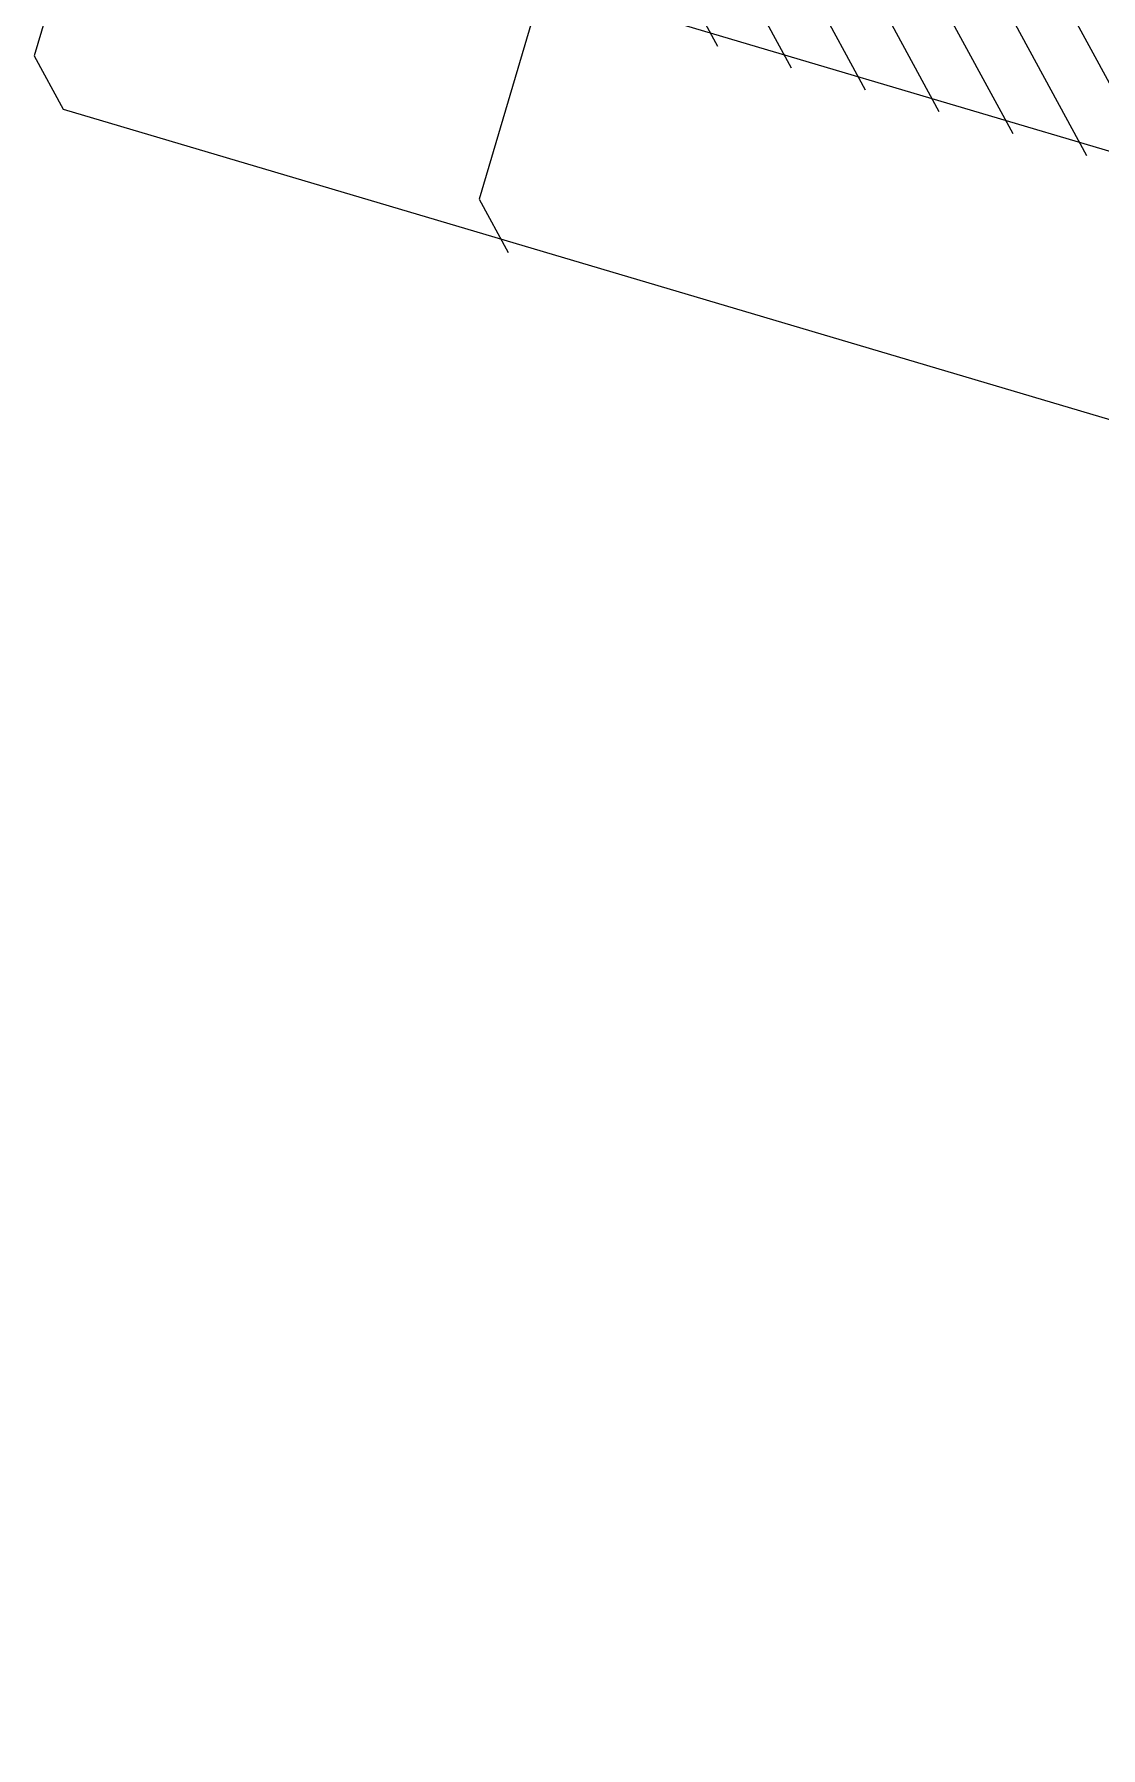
# Model space of a CAD drawing. Header units: millimetres. Extents: x 62878 to 70819, y -67946 to -61850.
# Drawn here: x 66859.239 to 66861.727, y -66976.768 to -66972.773 of the extents above; entities that cross this region are included whole.
import ezdxf

# ---------------------------------------------------------------- set-up
doc = ezdxf.new("R2010")
doc.units = ezdxf.units.MM
doc.layers.add('DOGRAMA', color=171, linetype='Continuous', lineweight=0)
doc.layers.add('DOĞRAMA-yeni', color=40, linetype='Continuous')

# ---------------------------------------------------------------- blocks, each defined once
blk = doc.blocks.new('SPANDREL 98')
at = {"layer": 'DOĞRAMA-yeni', "color": 122, "lineweight": -2}
for p, q in [((46272.91855278611, 27296.66940725674), (46178.74697526782, 27268.83141178674)), ((46272.91855278608, 27296.66940725673), (46273.06013874614, 27296.18987267413)), ((46273.06013874617, 27296.18987267413), (46272.99254902167, 27296.06564856559)), ((46272.99254902167, 27296.06564856561), (46179.01278533634, 27268.28428747964))]:
    blk.add_line(p, q, dxfattribs=at)

msp = doc.modelspace()

# ---------------------------------------------------------------- hatches: boundary and pattern name
at = {"layer": 'DOGRAMA', "lineweight": -2}
h = msp.add_hatch(dxfattribs=at)
h.set_pattern_fill('ANSI31', color=256, scale=0.0004, angle=343.5057849383394, style=0)
h.set_pattern_definition([(118.50198966055, (67180.23270534548, -67052.6824340218), (0.111607668866527, 0.06060303829166213), [])])
edge = h.paths.add_edge_path()
edge.add_ellipse((66861.9602706212, -66972.50946495576), major_axis=(-0.01943332476494711, 0.01945754067006829), ratio=0.9999999999145266, start_angle=28.537665632517474, end_angle=118.53766563352781, ccw=False)
edge.add_line((66861.93390280729, -66972.50165544942), (66860.68502725713, -66972.13176883131))
edge.add_ellipse((66859.68056151053, -66971.98098923678), major_axis=(0.718669154498695, 0.7177747339573761), ratio=0.999999999957408, start_angle=271.6518979014994, end_angle=306.4987889237835, ccw=False)
edge.add_line((66860.41875506841, -66972.67866838464), (66861.78988139215, -66973.08476271393))
edge.add_line((66861.78988139212, -66973.08476271394), (66861.95246111485, -66972.53583276967))
edge = h.paths.add_edge_path()
edge.add_line((66862.22540825972, -66972.58799228733), (66861.98663843515, -66972.5172744621))
edge.add_ellipse((66861.9602706212, -66972.50946495576), major_axis=(-0.01943332476497629, 0.01945754067009751), ratio=0.9999999998596392, start_angle=118.5376656300599, end_angle=208.5376656192995, ccw=False)
edge.add_line((66861.95246111485, -66972.53583276966), (66861.78988139212, -66973.08476271393))
edge.add_line((66861.78988139212, -66973.08476271394), (66862.0550190306, -66973.16329004554))
edge.add_line((66862.0550190306, -66973.16329004554), (66862.2254082597, -66972.58799228734))

# ---------------------------------------------------------------- linework, layer by layer
for p, q in [((66860.41875506841, -66972.67866838464), (66860.27676404419, -66973.15808318318)), ((66860.27676404416, -66973.15808318317), (66860.344248799, -66973.28236434772))]:
    msp.add_line(p, q, dxfattribs=at)

# ---------------------------------------------------------------- block references
at = {"layer": 'DOĞRAMA-yeni', "xscale": -1, "rotation": 359.9612925110064}
msp.add_blockref('SPANDREL 98', (113113.8476634121, -94300.26832428397), dxfattribs=at)

doc.saveas('drawing.dxf')
